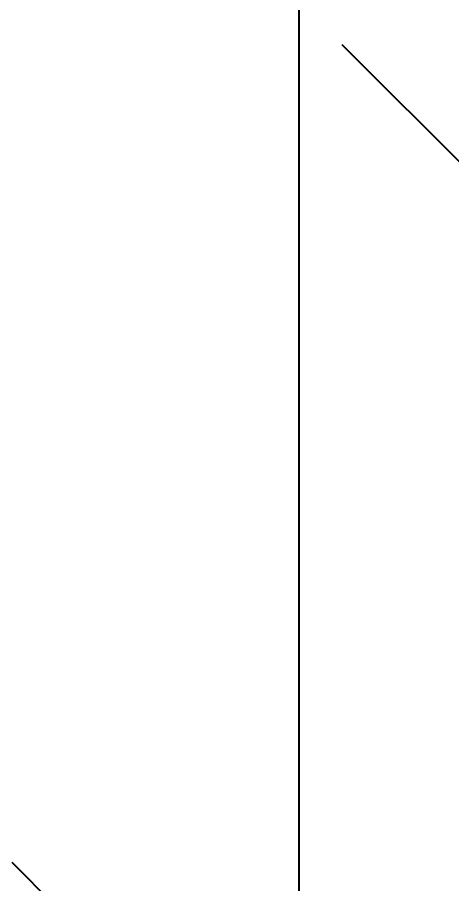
# Model space of a CAD drawing. Extents: x 500 to 638, y 181 to 267.
# Drawn here: x 543.226 to 543.775, y 227.91 to 229.003 of the extents above; entities that cross this region are included whole.
import ezdxf

# ---------------------------------------------------------------- set-up
doc = ezdxf.new("R2010")
doc.units = 0
doc.header["$LTSCALE"] = 7
doc.linetypes.add('HIDDEN2', pattern=[0.1875, 0.125, -0.0625])
doc.layers.get('0').update_dxf_attribs({"linetype": 'CONTINUOUS'})
doc.layers.get('DEFPOINTS').update_dxf_attribs({"linetype": 'CONTINUOUS'})
doc.layers.add('COBERTURA', color=6, linetype='CONTINUOUS')
doc.layers.add('COTA', color=1, linetype='CONTINUOUS')
doc.styles.add('SIMPLEX', font='SIMPLEX.SHX')
doc.dimstyles.new('DIM50', dxfattribs={"dimtxt": 0.12, "dimasz": 0.15, "dimexe": 0.05, "dimexo": 0.09, "dimgap": 0.09, "dimtad": 1, "dimzin": 0, "dimdsep": 46, "dimtxsty": 'SIMPLEX', "dimblk1": 'DOTSMALL', "dimblk2": 'DOTSMALL', "dimsah": 1, "dimcen": 0.09, "dimadec": 0, "dimazin": 0, "dimtfac": 1, "dimtix": 1, "dimtofl": 0, "dimtmove": 2, "dimatfit": 3, "dimldrblk": 'DOTSMALL', "dimfxl": 1, "dimtolj": 1, "dimtzin": 0, "dimarcsym": 0})

# ---------------------------------------------------------------- blocks, each defined once
blk = doc.blocks.new('_DOTSMALL')
at = {"color": 0, "linetype": 'ByBlock', "const_width": 0.5}
blk.add_lwpolyline([(-0.0625, 0, 1), (0.0625, 0, 1)], format="xyb", close=True, dxfattribs=at)
blk = doc.blocks.new('*D65')
at = {"layer": 'COTA', "color": 0, "lineweight": -2}
for p, q in [((544.5443, 232.1219), (543.5323, 232.1219)), ((543.5823, 226.5219), (543.5823, 232.1219)), ((544.5443, 226.5219), (543.5323, 226.5219))]:
    blk.add_line(p, q, dxfattribs=at)
at = {"layer": 'DEFPOINTS', "color": 0}
for p in [(543.5823, 232.1219), (544.6343, 232.1219), (544.6343, 226.5219)]:
    blk.add_point(p, dxfattribs=at)
at = {"layer": 'COTA', "color": 0, "lineweight": -2, "xscale": 0.15, "yscale": 0.15, "zscale": 0.15}
for p, rotation in [((543.5823, 232.1219), 90), ((543.5823, 226.5219), 270)]:
    blk.add_blockref('_DOTSMALL', p, dxfattribs=dict(at, rotation=rotation))
at = {"layer": 'COTA', "color": 0, "insert": (543.4323, 229.3219), "char_height": 0.12, "attachment_point": 5, "rotation": 90, "style": 'SIMPLEX'}
blk.add_mtext('\\A1;5.60', dxfattribs=at)

msp = doc.modelspace()

# ---------------------------------------------------------------- linework, layer by layer
at = {"layer": 'COBERTURA', "linetype": 'HIDDEN2', "ltscale": 0.5}
for p, q in [((541.7801, 230.8248), (545.3856, 227.2192)), ((545.3856, 225.7714), (541.7801, 229.375))]:
    msp.add_line(p, q, dxfattribs=at)

# ---------------------------------------------------------------- dimensions: what is measured, and where the dimension line sits
at = {"layer": 'COTA'}
dim = msp.add_linear_dim(base=(543.5823, 232.1219), p1=(544.6343, 226.5219), p2=(544.6343, 232.1219), angle=90, dimstyle='DIM50', dxfattribs=at)
dim.commit()
dim.dimension.update_dxf_attribs({"geometry": '*D65', "text_midpoint": (543.4323, 229.3219)})

doc.saveas('drawing.dxf')
